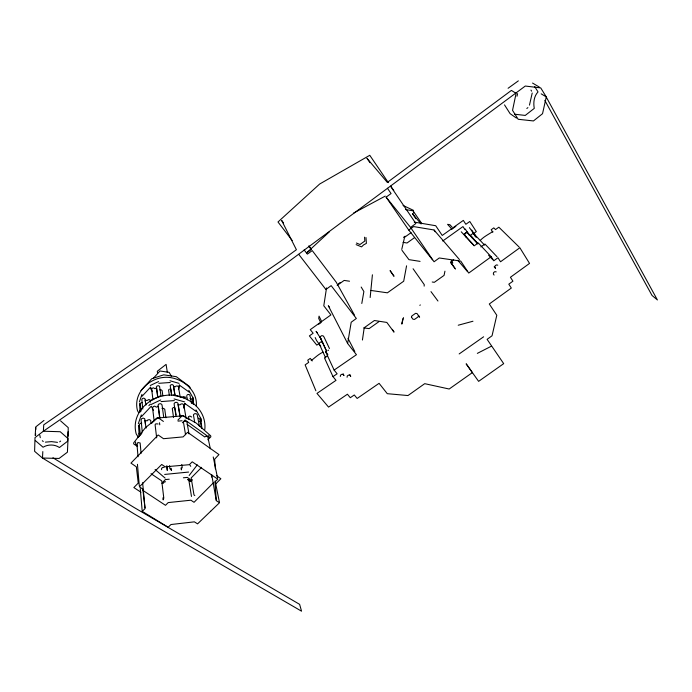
<?xml version="1.0" encoding="UTF-8"?>
<svg xmlns="http://www.w3.org/2000/svg" width="692" height="692" viewBox="0 0 692 692"><rect width="100%" height="100%" fill="white"/><g stroke="black" fill="none" stroke-linecap="round" stroke-linejoin="round"><path stroke-width="1.04" d="M35.794 427.5L35.768 429.559M68.084 436.219L68.231 427.621L60.559 420.848M35.586 435.052L35.638 433.685M39.799 435.138L40.283 437.673M161.573 469.669L161.625 468.328L162.793 467.394L164.16 467.394M68.041 431.791L67.617 441.202L59.434 447.525C54.685 444.247 47.938 444.229 43.06 447.231L35.344 440.579M42.818 451.582L42.48 458.035L134.49 514.069L301.556 611.2L299.619 604.35L133.937 507.392L52.947 457.784M35.162 435.527L35.768 426.886L43.977 420.442M424.153 286.133L424.265 284.646L413.081 268.755M370.159 297.517L372.408 274.793M362.426 340.031L364.208 327.748L374.398 320.508L386.828 322.437L394.025 332.125L392.347 329.375M326.538 287.907L323.787 305.786L330.906 314.921L310.267 329.651L313.139 333.233L309.393 335.905L316.832 345.135L319.367 343.336M340.3 376.491L340.516 375.159L341.684 374.329L343.12 374.493L343.967 375.557L343.076 373.689M347.073 377.278L347.298 375.946L348.457 375.116L349.884 375.28L350.732 376.344L349.823 374.476M361.795 303.485L363.88 291.531L361.172 287.033M406.567 265.823L403.695 281.212L387.39 292.82L370.825 290.432M402.813 318.813L401.81 324.098L403.479 317.611M411.515 317.42L411.783 316.01L415.563 313.338L416.999 313.537L419.62 317.17L418.435 315.422L418.167 316.832L414.517 319.419L412.916 319.202L411.377 317.083M444.939 271.178L444.074 275.39L434.325 282.319L432.232 281.999M474.695 235.885L474.089 234.008L484.564 245.089M464.721 234.951L465.033 233.533L466.218 232.694L467.593 232.936L477.869 243.956M517.01 96.249L517.59 93.619M401.758 249.388L404.56 237.321L411.074 232.659M139.377 401.965L141.955 394.414M138.331 423.651L141.341 414.906M178.752 386.646L179.349 385.098L189.115 392.07M178.389 389.622L179.591 386.517L179.349 385.098M183.553 407.147L184.954 403.557L196.303 411.567M183.717 408.081L184.954 403.557M153.174 378.489L159.99 370.99L169.168 372.374L171.331 376.171M419.88 305.414L420.269 304.895M189.167 475.482L197.298 464.868M140.969 390.643L151.756 378.732L163.77 374.83L176.313 376.699L189.522 386.525L190.326 388.48M192.091 479.591L190.274 480.706L188.734 479.444L187.61 479.556L189.893 481.113M529.475 105.123L532.209 93.013M142.137 396.196L150.484 387.235L151.41 388.705M148.858 405.633L150.242 404.154M141.514 416.593L151.263 406.178L153.52 410.529M169.453 389.094L168.58 390.003L169.324 395.331M138.106 437.327L141.808 433.486M151.436 423.495L156.617 418.115L183.458 415.745L187.774 418.842M186.754 395.495L187.627 394.596L188.959 394.483L189.971 395.227L191.528 403.54M177.87 420.139L182.394 415.468L196.147 423.028L210.671 435.787L210.878 436.773L207.903 439.801M182.377 422.777L185.067 420.009L209.2 437.309L208.785 435.268M162.707 482.255L165.319 479.599L169.229 479.201M201.623 467.342L191.174 477.938L193.976 494.91L194.824 495.593M190.655 481.632L192.168 480.101M213.638 482.575L194.037 502.306L190.905 500.204L168.208 502.582L165.5 505.316L142.967 490.446M215.532 484.115L220.86 478.743L216.691 475.75M210.679 511.25L219.502 502.747L216.319 500.688L214.952 481.952L217.798 479.141L192.229 461.823L189.323 464.695L165.154 466.806L161.72 464.47L139.377 486.822L142.829 489.106L145.06 508.594L142.232 511.371L168.156 527.243L170.967 524.527L194.357 521.846L197.566 523.853L210.679 511.232M329.392 231.811L306.668 252.814L311.547 249.293M508.092 88.282L518.351 80.86M59.668 441.833L60.654 441.072M526.82 108.471L527.909 107.623M370.004 162.707L366.924 158.234L387.321 182.411L511.423 90.401L516.094 93.368L512.538 110.348L518.187 119.284L533.454 120.944L542.537 113.696L546.273 96.915L540.729 87.893L525.289 86.042L283.054 265.815L43.397 431.202L35.015 437.595L34.6 451.305L42.446 458.026L59.097 458.45L67.418 452.187L68.05 438.581L60.23 431.73L43.362 431.22L43.734 424.836L280.883 261.074L296.401 249.717L281.644 220.454L283.573 222.971M386.197 197.237L410.564 227.417L415.883 223.516L390.634 186.347M327.662 355.705L324.487 357.963L332.99 376.621L336.009 380.349L316.971 393.411L328.553 407.095L347.419 394.215L350.29 397.71L354.295 394.976L357.15 398.454L379.086 383.325L387.286 393.687L407.977 395.547L424.715 383.671L449.177 389.016L472.385 372.599L478.622 381.361L503.689 363.646L487.107 339.348L492.047 335.776L496.795 315.275L489.296 303.987L511.31 288.054L508.81 284.17L512.928 281.186L510.428 277.267L529.544 263.41L519.856 247.745L500.541 261.766L497.963 257.744L493.785 260.78L491.199 256.741L468.735 273.072L460.768 261.1L439.264 257.978L434.057 261.775L410.564 227.417M338.604 283.677L340.239 282.492M403.488 237.391L405.149 236.197M337.177 285.415L344.14 280.424L349.529 281.212M414.508 237.641L407.026 242.996L403.047 242.356M318.701 324.228L321.114 322.507M451.72 229.277L455.846 226.336M442.724 241.006L462.957 226.578L464.981 229.683M473.968 233.273L476.304 231.604L469.781 221.492L465.854 224.294L463.329 220.393L442.231 235.453L435.718 225.722L414.257 222.115M311.175 360.593C315.232 357.582 318.493 354.148 323.086 352.133M480.283 240.392C483.916 236.508 488.517 234.467 492.903 231.422M453.684 259.837L450.535 262.078L454.895 268.193M327.913 350.584L328.501 350.161M480.853 246.914L484.936 244.017L496.994 256.715M378.749 321.771L369.113 328.613L363.802 327.904M459.168 353.941L483.63 336.788M332.99 376.621L337.125 373.784L334.124 370.082L325.508 351.484L327.861 354.416M334.124 370.082L356.458 354.702L347.643 343.5L351.199 322.23L356.345 318.484L331.157 285.64L325.897 289.498L298.745 254.362M183.856 421.67L184.85 421.056L186.901 421.861L188.977 433.849M353.603 213.067L385.271 196.095M477.333 353.378L491.078 346.355M150.276 385.479L158.563 381.569M150.596 400.478L160.215 395.928M151.072 404.517L160.76 399.933M57.488 442.361L51.502 441.626L45.421 442.136M191.745 401.594L193.509 400.806L192.895 397.606L188.786 390.323M199.616 421.644L201.26 420.909L200.741 418.297L195.992 409.906M182.515 397.061L183.717 396.533L185.257 397.398L186.875 396.672L187.445 399.803M458.225 325.223L472.956 321.235M189.919 398.644L192.16 399.007L193.241 404.31M141.791 423.175L140.225 423.426L139.317 424.542L140.286 434.801M142.448 402.51L141.107 402.718L140.329 403.687L141.064 411.126M183.371 477.791L187.264 477.402L190.3 479.478M165.587 481.762L164.428 481.883L163.148 483.423L161.971 483.371M164.67 474.435L188.613 472.065M178.026 421.117L182.039 420.753M161.989 408.496L163.528 408.367L164.739 409.232L165.933 417.769M174.868 407.38L173.303 407.519L172.282 408.574L173.554 417.397M159.748 389.899L161.072 389.786L162.11 390.539L162.836 395.738M160.976 401.585L174.332 400.59M158.797 383.307L170.241 382.494M514.519 114.197L525.254 115.426L534.276 108.376C533.203 102.779 533.939 96.197 538.021 91.932L534.734 86.604M496.216 271.87L494.841 271.662L493.638 272.51L493.318 273.92L494.071 275.07M420.07 261.377L408.946 259.647L401.991 250.322M472.679 237.321L472.005 237.209L477.558 243.16M405.599 209.555L413.029 210.826L421.549 223.213M497.764 265.166L496.398 264.915L495.178 265.737L494.832 267.155L495.55 268.332L494.14 266.801M174.073 398.947L184.669 401.914M173.441 394.95L183.968 397.917M169.964 380.764L179.055 383.359M158.079 423.971L155.795 423.833L155.095 424.706L156.669 437.88M356.397 243.022L359.996 244.51L364.814 241.041L364.546 237.166M403.099 205.489L413.401 210.307L413.617 213.171M198.388 418.158L199.694 418.842L201.606 428.184M532.537 83.057L539.25 87.019M541.179 93.835L546.126 96.819L657.4 299.956L652.028 295.458L544.812 100.375M140.952 492.228L133.85 487.557L138.236 483.068L136.35 466.823L130.961 463.112L158.191 434.983L163.52 438.702L183.129 436.886L187.61 432.292L218.975 454.583L214.632 459.194L215.376 468.839M151.02 473.683L161.729 480.879L163.788 498.032L163.174 499.875L162.931 497.851M137.345 445.25L135.727 444.143L135.545 442.041M137.604 446.582L133.72 443.935L133.643 442.923L145.51 427.57L158.027 417.613L163.416 421.428M516.44 118.073L510.116 113.687L504.511 104.881M187.108 424.36L204.789 437.007L205.636 436.254L207.782 436.695L210.342 448.805M170.803 388.982L171.78 395.21M155.095 469.513L165.129 478.12M42.324 440.717L43.25 441.522M519.095 247.009L498.854 227.192L495.498 229.58L493.794 227.876L491.208 229.718L492.825 232.261M469.41 227.659L475.551 236.033L474.219 233.957M491.199 256.741L478.258 242.927L474.167 245.833L461.244 231.794M466.866 231.941L477.212 243.013M488.569 255.192L492.782 259.699M465.474 236.119L473.501 244.838M452.014 227.037L449.895 224.71L447.56 224.32L451.764 228.965M434.126 230.09L459.436 259.552M457.81 260.287L467.524 271.653M421.108 223.983L412.449 213.672L415.866 218.715M451.66 261.74L452.784 263.081L451.288 260.858M455.5 269.093L450.933 263.012M322.974 343.258L322.117 342.185L320.707 342.012L319.557 342.834L319.349 344.166L325.629 357.868M320.768 346.234L316.564 340.568L315.197 337.575M408.842 230.185L432.517 259.846M321.183 339.184L316.088 331.33L317.23 332.765M329.617 307.412L328.319 305.743L347.566 343.353M292.214 240.531L277.985 221.985L319.669 184.02L369.77 155.293L388.368 182.636M304.143 249.907L307.352 254.12L312.239 250.59L336.243 282.215L354.598 315.336M308.684 245.963L310.483 248.333L309.315 246.17M430.986 291.626L437.958 301.029M472.558 372.806L466.148 363.802L471.935 371.959M387.459 188.276L391.075 193.561L386.11 197.142L408.756 230.073L413.626 226.587L434.031 229.978L435.225 231.751M365.982 237.538L366.405 243.402L363.646 244.838L361.544 246.871L356.12 244.631M390.764 186.165L393.765 190.568M466.001 237.045L464.09 234.121L467.065 232.002L468.968 234.934M465.206 228.974L467.74 232.875M472.498 238.204L470.534 235.193L473.596 233.014L471.693 230.064M473.328 233.022L476.183 237.425M138.426 437.43L136.194 433.893C130.131 411.541 153.088 392.719 174.272 395.322C191.407 397.9 206.571 411.1 204.832 429.464M152.5 391.62L150.657 388.67L150.484 387.235M530.954 90.081L531.62 91.154M138.599 412.527L137.544 410.814C132.284 391.862 151.885 374.978 170.12 377.547C184.193 379.553 197.696 391.092 196.329 406.273M190.04 465.18L190.75 466.339M191.675 417.025L189.893 416.039L188.483 416.653L189.02 419.663M347.981 338.31L354.814 351.527M321.322 320.828L319.055 316.14L318.709 318.424L320.517 322.187M329.461 348.534L323.968 336.918L323.112 335.845L321.693 335.663L320.543 336.485L320.335 337.826L326.65 351.406M319.86 336.684L326.217 350.334M312.222 360.947L310.241 358.404L307.741 360.177L308.675 362.374L305.137 364.892L315.881 390.79M213.24 456.954L217.53 477.861M215.151 481.052L219.45 502.478M211.337 475.352L211.683 477.099M216.241 500.29L211.7 474.643M199.478 426.48L197.168 414.491L195.992 413.643L194.443 413.781L193.423 414.819L194.686 422.189M186.165 418.625L183.787 404.889L182.697 403.92L181.122 403.929L179.998 404.898L178.008 404.465L179.911 416.1M180.197 397.173L178.45 386.854L177.515 386.024L176.166 386.015L175.197 386.854L173.493 386.473L174.99 395.763M183.536 422.682L185.551 434.688M180.067 415.987L177.991 403.306L176.858 402.372L175.284 402.415L174.185 403.419L174.211 404.785L176.045 416.437M188.734 479.444L191.476 496.441M175.137 395.781L173.476 385.47L172.498 384.657L171.149 384.691L170.206 385.548L171.512 395.002M175.041 408.444L176.062 414.828M167.36 372.538L166.097 364.381L157.3 371.241L157.577 373.265M181.762 464.496L182.238 467.636L181.321 468.571L181.442 469.894L181.122 467.792M171.14 468.337L171.426 470.439L170.898 469.193L169.938 468.839L169.514 465.69M161.011 395.729L159.532 386.283L158.356 385.695L157.041 386.006L156.357 387.027L157.707 397.407M163.727 417.345L162.136 405.642L161.738 404.318L160.362 403.644L158.823 404.007L158.027 405.201L159.679 417.968M157.863 397.303L156.643 387.961L154.939 388.714L153.503 387.823L152.231 388.255L151.686 389.337L152.949 399.76M166.91 465.863L167.291 470.378L166.737 466.166M159.869 417.994L158.356 406.273L156.375 407.155L154.697 406.126L153.217 406.637L152.577 407.891L154.108 420.727M159.506 422.769L159.774 424.81M192.895 397.606L193.639 403.955M150.32 402.216L150.069 400.106L148.927 399.483L147.015 400.547L145.199 400.088L145.432 402.199M200.741 418.297L201.882 428.287M151.029 423.4L150.683 420.355L149.351 419.637L147.803 419.949L147.119 420.874L145 420.355L145.432 424.43M142.621 482.653L144.983 507.807M145.96 405.045L144.939 398.653L143.711 398.142L142.422 398.531L141.834 399.595L142.803 409.11M146.073 428.123L144.697 418.695L143.261 418.115L141.765 418.573L141.073 419.81L142.267 432.042M139.697 405.227L139.55 403.756L140.139 412.034L139.966 410.226M138.582 426.333L138.487 425.355L139.187 434.913M141.09 453.329L140.13 442.975L137.907 442.517L136.955 444.29L138.045 456.746M139.023 433.192L139.274 435.891M140.26 488.664L142.163 510.679M137.448 464.306L139.291 485.793M391.525 272.665L390.072 270.633L394.016 276.281L391.525 272.665"/></g></svg>
